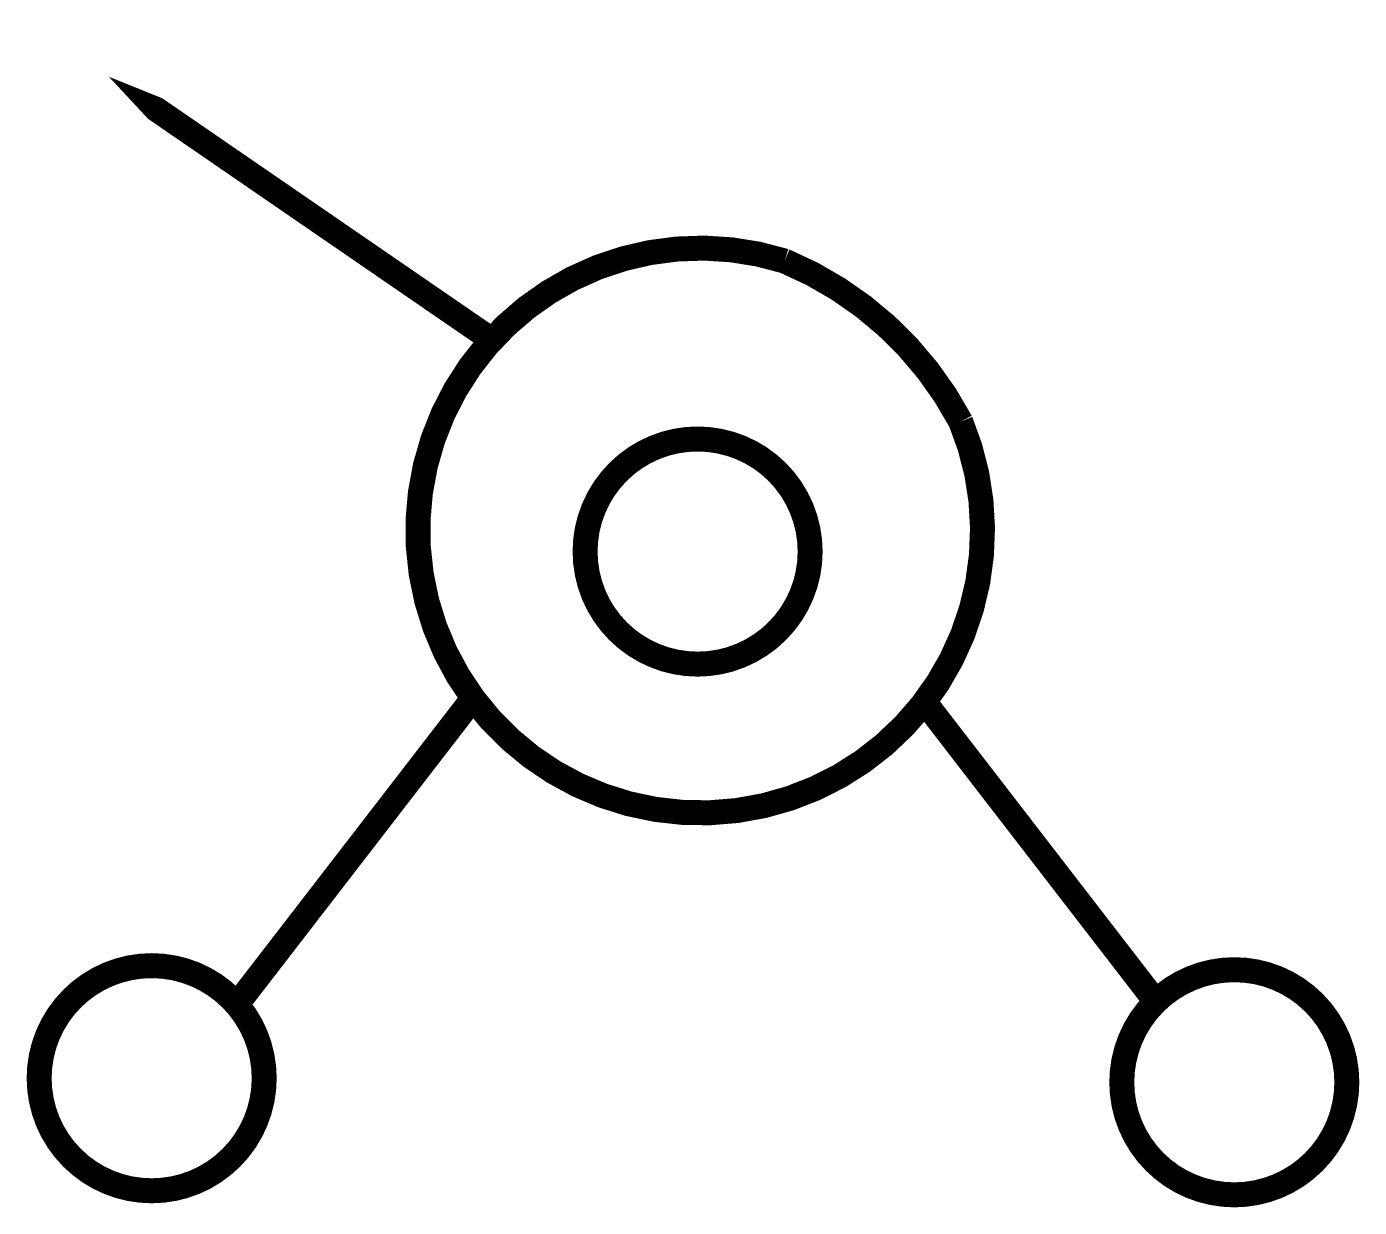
# Model space of a CAD drawing. Extents: x -0.05 to 5.28, y -0.03 to 4.69.
import ezdxf

# ---------------------------------------------------------------- set-up
doc = ezdxf.new("R2010")
doc.units = 0
doc.header["$MEASUREMENT"] = 0
doc.layers.get('0').update_dxf_attribs({"linetype": 'CONTINUOUS'})

msp = doc.modelspace()

# ---------------------------------------------------------------- linework, layer by layer
msp.add_lwpolyline([(1.7907, 3.4582, 0.1, 0.1, 0), (1.0263, 3.9834, 0.4, 0, 0), (0.2826, 4.4944, 0, 0, 0)], format="xyseb")
at = {"const_width": 0.1}
msp.add_lwpolyline([(2.9851, 3.7576, 4.517192), (3.6894, 3.1154, 0.174118), (2.9851, 3.7576, -0.109054)], format="xyb", dxfattribs=at)
for points in [[(2.1873, 2.596, 1), (3.0873, 2.596, 1)], [(0.004, 0.4905, 1), (0.904, 0.4905, 1)], [(4.3336, 0.4743, 1), (5.2336, 0.4743, 1)]]:
    msp.add_lwpolyline(points, format="xyb", close=True, dxfattribs=at)
for points in [[(1.7471, 2.0195), (0.8186, 0.8164)], [(3.5259, 2.0195), (4.4544, 0.8164)]]:
    msp.add_lwpolyline(points, dxfattribs=at)

doc.saveas('drawing.dxf')
